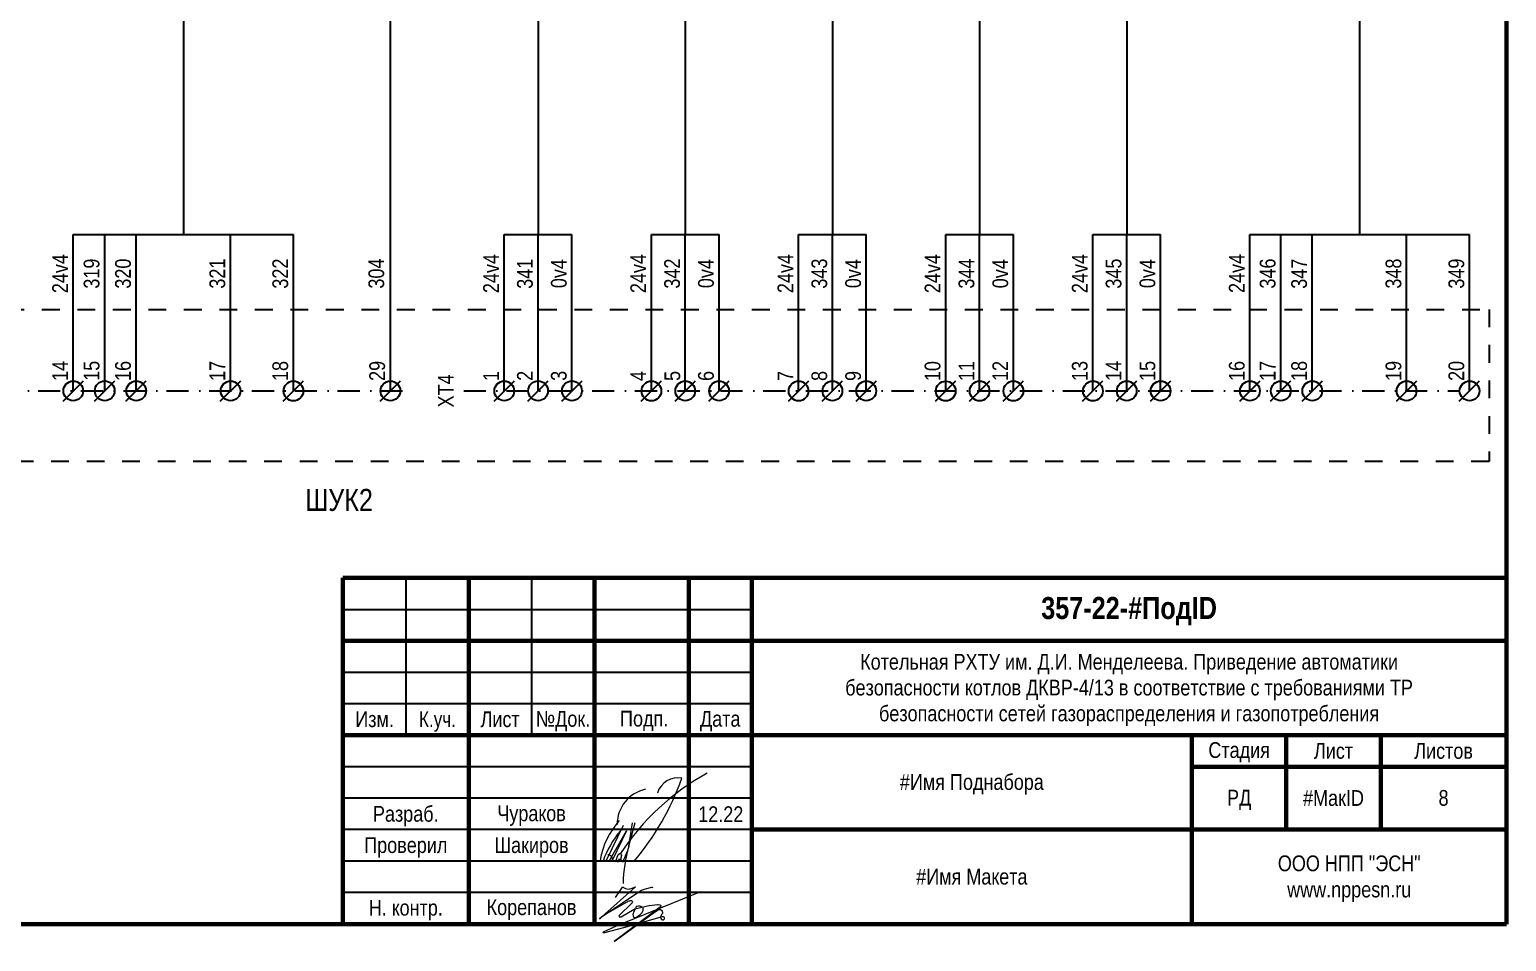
# Model space of a CAD drawing. Header units: millimetres. Extents: x -6000 to 26000, y -6000 to 26000.
# Drawn here: x 180.2 to 415, y -2409.5 to -2264.6 of the extents above; entities that cross this region are included whole.
import ezdxf

# ---------------------------------------------------------------- set-up
doc = ezdxf.new("R2010")
doc.units = ezdxf.units.MM
doc.header["$MEASUREMENT"] = 0
doc.linetypes.add('Штриховая', pattern=[5.644444, 2.822222, -2.822222])
doc.linetypes.add('Штрихпунктирная', pattern=[6.702778, 3.527778, -1.763889, 0, -1.411111])
for name, color, linetype, lineweight in [('0_Ном._пера__1', 7, 'Continuous', 15), ('0_Ном._пера__21', 7, 'Continuous', 30), ('0_Ном._пера__246', 7, 'Continuous', 100), ('2D - Общий_Ном._пера__21', 7, 'Continuous', 30), ('Аннотация - Текст_Ном._пера__1', 7, 'Continuous', 15)]:
    doc.layers.add(name, color=color, linetype=linetype, lineweight=lineweight)
doc.layers.add('0_Ном._пера__9', color=7, linetype='Continuous', lineweight=15, true_color=0x3dad99)
doc.styles.add('СГЕНЕРИР_СТИЛЬ_1', font='')
doc.styles.add('СГЕНЕРИР_СТИЛЬ_4', font='')
doc.styles.get('СГЕНЕРИР_СТИЛЬ_1').set_extended_font_data('Arial Narrow')
doc.styles.get('СГЕНЕРИР_СТИЛЬ_4').set_extended_font_data('Arial Narrow', bold=True)

msp = doc.modelspace()

# ---------------------------------------------------------------- linework, layer by layer
at = {"layer": '0_Ном._пера__21', "color": 7, "linetype": 'Continuous', "lineweight": 30}
for p, q in [((415, -2351.73), (230, -2351.73)), ((230, -2351.73), (230, -2406.73)), ((240, -2351.73), (240, -2376.73)), ((250, -2351.73), (250, -2406.73)), ((260, -2351.73), (260, -2376.73)), ((270, -2351.73), (270, -2406.73)), ((285, -2351.73), (285, -2406.73)), ((295, -2351.73), (295, -2406.73)), ((230, -2356.73), (295, -2356.73)), ((415, -2361.73), (230, -2361.73)), ((230, -2366.73), (295, -2366.73)), ((295, -2371.73), (230, -2371.73)), ((415, -2376.73), (230, -2376.73)), ((365, -2406.73), (365, -2376.73)), ((380, -2376.73), (380, -2391.73)), ((395, -2376.73), (395, -2391.73)), ((295, -2381.73), (230, -2381.73)), ((415, -2381.73), (365, -2381.73)), ((295, -2386.73), (230, -2386.73)), ((295, -2391.73), (230, -2391.73)), ((415, -2391.73), (295, -2391.73)), ((295, -2396.73), (230, -2396.73)), ((295, -2401.73), (230, -2401.73))]:
    msp.add_line(p, q, dxfattribs=at)
at = {"layer": '0_Ном._пера__246', "color": 7, "linetype": 'Continuous', "lineweight": 100}
for p, q in [((415, -2351.73), (230, -2351.73)), ((230, -2351.73), (230, -2406.73)), ((250, -2351.73), (250, -2406.73)), ((270, -2351.73), (270, -2406.73)), ((285, -2351.73), (285, -2406.73)), ((295, -2351.73), (295, -2406.73)), ((415, -2361.73), (230, -2361.73)), ((415, -2376.73), (230, -2376.73)), ((365, -2406.73), (365, -2376.73)), ((380, -2376.73), (380, -2391.73)), ((395, -2376.73), (395, -2391.73)), ((415, -2381.73), (365, -2381.73)), ((415, -2391.73), (295, -2391.73))]:
    msp.add_line(p, q, dxfattribs=at)
at = {"layer": '0_Ном._пера__246', "color": 7, "linetype": 'Continuous', "lineweight": 100, "flags": 128}
msp.add_lwpolyline([(415, -2406.73), (415, -2119.73), (20, -2119.73), (20, -2406.73)], close=True, dxfattribs=at)
at = {"layer": '0_Ном._пера__9', "color": 135, "linetype": 'Continuous', "lineweight": 15, "true_color": 0x3dad99}
for p, q in [((274.54, -2391.07), (271.86, -2396.62)), ((272.35, -2396.72), (275.1, -2391.93)), ((275.1, -2391.93), (272.84, -2396.62)), ((275.49, -2394.37), (276.47, -2390.6)), ((275.49, -2394.37), (276.07, -2390.63)), ((274.53, -2396.88), (275.27, -2395.14)), ((273.33, -2396.72), (273.51, -2396.4)), ((274.27, -2395.79), (274.13, -2396.83))]:
    msp.add_line(p, q, dxfattribs=at)
at = {"layer": '0_Ном._пера__9', "color": 135, "linetype": 'Continuous', "lineweight": 15, "true_color": 0x3dad99, "flags": 128}
for points in [[(273.37, -2402.49), (274.48, -2400.85, -0.414214), (274.51, -2400.85), (274.64, -2400.94, 0.267949), (275.98, -2401.04), (276.48, -2400.8, -0.775573), (276.51, -2400.83), (271.17, -2405.58), (270.81, -2405.92), (270.95, -2405.78, 0.030067), (271.39, -2405.41), (276.91, -2401.72, -0.091908), (278.11, -2401.13), (279.12, -2400.87, -0.933541), (279.19, -2400.99)], [(271.87, -2405.1), (275.11, -2403.26, -0.08719), (275.64, -2403.02), (275.75, -2403, -0.702393), (275.98, -2403.34), (273.94, -2405.36, 0.136086), (273.9, -2405.47, 0.443716), (274.02, -2405.61), (274.18, -2405.61, 0.161222), (274.25, -2405.58), (276.29, -2404.38, -0.026522), (276.38, -2404.32, -0.768791), (276.46, -2404.39), (276.23, -2404.83, 0.105043), (276.11, -2405.24, 0.43472), (276.54, -2405.7, 0.16132), (276.66, -2405.66), (277.28, -2405.2, 0.102211), (277.56, -2404.89), (277.58, -2404.85, -0.023478), (277.62, -2404.79, 0.197304), (277.75, -2404.24, 0.161257), (277.69, -2404.12, 0.094433), (277.46, -2403.97), (277.44, -2403.96, 0.083774), (277.2, -2403.91, 0.05387), (276.8, -2403.93, 0.985858), (276.69, -2404.25), (278.65, -2403.81, -0.027151), (278.73, -2403.79), (280.02, -2403.65, -0.046388), (280.15, -2403.65), (280.38, -2403.67, -0.65616), (280.5, -2404.02), (273.14, -2409.49), (279.32, -2405), (280.16, -2404.44), (280.27, -2404.42, -0.038414), (280.38, -2404.42), (280.48, -2404.42), (280.5, -2404.42, -0.402341), (280.8, -2405.03, 0.020676), (280.78, -2405.08), (280.55, -2405.46, 0.467701), (280.83, -2406.07, 0.131652), (281.07, -2405.98, 0.726247), (280.97, -2405.61), (280.88, -2405.6, 0.115506), (280.74, -2405.61), (274.6, -2407.32), (271.6, -2408.15), (271.48, -2408.14, -0.747293), (271.44, -2407.99), (273.5, -2407.01), (286.93, -2401.54)]]:
    msp.add_lwpolyline(points, format="xyb", dxfattribs=at)
at = {"layer": '0_Ном._пера__9', "color": 135, "linetype": 'Continuous', "lineweight": 15, "true_color": 0x3dad99}
for centre, radius, start, end in [((306.41, -2416.56), 38.51, 118.6981, 146.8966), ((279.27, -2390.87), 5.66, 101.6434, 180.3746), ((243.78, -2369.22), 42.61, 319.6537, 340.3805), ((283.34, -2387.01), 3.52, 80.6082, 161.7985), ((283.79, -2398.96), 13.12, 138.6736, 169.7126), ((286.05, -2401.97), 15.59, 139.9163, 160.3208), ((296.11, -2400.61), 21.55, 163.167, 179.0964), ((272.19, -2396.42), 0.668, 353.3227, 96.6773), ((273.35, -2396.12), 0.661, 268.7016, 341.1724)]:
    msp.add_arc(centre, radius, start, end, dxfattribs=at)
msp.add_ellipse((273.9, -2396.19), major_axis=(0.248, 0.662), ratio=0.421875, dxfattribs=at)
at = {"layer": '2D - Общий_Ном._пера__21', "color": 7, "linetype": 'Continuous', "lineweight": 30}
for p, q in [((237.55, -2322.02), (237.55, -2212.01)), ((204.64, -2231.51), (204.64, -2297.19)), ((261.04, -2231.51), (261.04, -2297.19)), ((284.44, -2231.51), (284.44, -2297.19)), ((307.83, -2231.51), (307.83, -2297.19)), ((331.23, -2231.51), (331.23, -2297.19)), ((354.63, -2231.51), (354.63, -2297.19)), ((391.63, -2231.51), (391.63, -2297.19)), ((187.14, -2322.02), (187.14, -2297.19)), ((187.14, -2297.19), (222.14, -2297.19)), ((192.14, -2322.01), (192.14, -2297.19)), ((197.14, -2322.02), (197.14, -2297.19)), ((212.14, -2322.02), (212.14, -2297.19)), ((222.14, -2322.04), (222.14, -2297.19)), ((255.66, -2322.02), (255.66, -2297.19)), ((255.66, -2297.19), (266.42, -2297.19)), ((261.04, -2322.01), (261.04, -2297.19)), ((266.42, -2322.01), (266.42, -2297.19)), ((279.05, -2322.04), (279.05, -2297.19)), ((279.05, -2297.19), (289.82, -2297.19)), ((284.44, -2322.02), (284.44, -2297.19)), ((289.82, -2322.02), (289.82, -2297.19)), ((302.45, -2322.04), (302.45, -2297.19)), ((302.45, -2297.19), (313.22, -2297.19)), ((307.83, -2322.02), (307.83, -2297.19)), ((313.22, -2322.02), (313.22, -2297.19)), ((325.85, -2322.05), (325.85, -2297.19)), ((325.85, -2297.19), (336.61, -2297.19)), ((331.23, -2322.04), (331.23, -2297.19)), ((336.61, -2322.04), (336.61, -2297.19)), ((349.25, -2322.04), (349.25, -2297.19)), ((349.25, -2297.19), (360.01, -2297.19)), ((354.63, -2322.02), (354.63, -2297.19)), ((360.01, -2322.02), (360.01, -2297.19)), ((374.22, -2322.02), (374.22, -2297.19)), ((374.22, -2297.19), (409.13, -2297.19)), ((379.13, -2322.02), (379.13, -2297.19)), ((384.13, -2322.02), (384.13, -2297.19)), ((399.13, -2322.02), (399.13, -2297.19)), ((409.13, -2322.02), (409.13, -2297.19)), ((185.51, -2323.65), (188.75, -2320.41)), ((190.51, -2323.63), (193.75, -2320.4)), ((195.51, -2323.65), (198.75, -2320.41)), ((210.51, -2323.65), (213.75, -2320.41)), ((220.51, -2323.66), (223.75, -2320.43)), ((235.92, -2323.65), (239.15, -2320.41)), ((254.03, -2323.65), (257.27, -2320.41)), ((259.41, -2323.63), (262.65, -2320.4)), ((264.8, -2323.63), (268.03, -2320.4)), ((277.43, -2323.66), (280.66, -2320.43)), ((282.81, -2323.65), (286.04, -2320.41)), ((288.19, -2323.65), (291.43, -2320.41)), ((300.83, -2323.66), (304.06, -2320.43)), ((306.21, -2323.65), (309.44, -2320.41)), ((311.59, -2323.65), (314.82, -2320.41)), ((324.22, -2323.68), (327.46, -2320.44)), ((329.61, -2323.66), (332.84, -2320.43)), ((334.99, -2323.66), (338.22, -2320.43)), ((347.62, -2323.66), (350.85, -2320.43)), ((353, -2323.65), (356.24, -2320.41)), ((358.38, -2323.65), (361.62, -2320.41)), ((372.59, -2323.65), (375.83, -2320.41)), ((377.5, -2323.65), (380.73, -2320.41)), ((382.5, -2323.65), (385.73, -2320.41)), ((397.5, -2323.65), (400.73, -2320.41)), ((407.5, -2323.65), (410.73, -2320.41))]:
    msp.add_line(p, q, dxfattribs=at)
at = {"layer": '2D - Общий_Ном._пера__21', "color": 7, "linetype": 'Штриховая', "lineweight": 30}
for p, q in [((24.11, -2309.08), (412.23, -2309.08)), ((412.23, -2309.08), (412.23, -2333.23)), ((412.23, -2333.23), (24.11, -2333.23))]:
    msp.add_line(p, q, dxfattribs=at)
at = {"layer": '2D - Общий_Ном._пера__21', "color": 7, "linetype": 'Штрихпунктирная', "lineweight": 30}
for p, q in [((31.87, -2322.02), (240.56, -2322.02)), ((249.21, -2322.02), (407.61, -2322.02))]:
    msp.add_line(p, q, dxfattribs=at)
at = {"layer": '2D - Общий_Ном._пера__21', "color": 7, "linetype": 'Continuous', "lineweight": 30}
for centre in [(187.14, -2322.02), (192.14, -2322.01), (197.14, -2322.02), (212.14, -2322.02), (222.14, -2322.04), (237.55, -2322.02), (255.66, -2322.02), (261.04, -2322.01), (266.42, -2322.01), (279.05, -2322.04), (284.44, -2322.02), (289.82, -2322.02), (302.45, -2322.04), (307.83, -2322.02), (313.22, -2322.02), (325.85, -2322.05), (331.23, -2322.04), (336.61, -2322.04), (349.25, -2322.04), (354.63, -2322.02), (360.01, -2322.02), (374.22, -2322.02), (379.13, -2322.02), (384.13, -2322.02), (399.13, -2322.02), (409.13, -2322.02)]:
    msp.add_circle(centre, 1.57, dxfattribs=at)

# ---------------------------------------------------------------- texts
at = {"layer": '0_Ном._пера__1', "color": 7, "linetype": 'Continuous', "lineweight": 15, "attachment_point": 5}
for s, insert, char_height, style in [('\\A1;{\\pqc;\\fArial Narrow|b1|i0|c204|p34;357-22\\fArial Narrow|b1|i0|c204|p34;-\\fArial Narrow|b1|i0|c204|p34;#ПодID}', (355, -2357.02), 3.5, 'СГЕНЕРИР_СТИЛЬ_4'), ('\\A1;{\\pqc;\\fArial Narrow|b0|i0|c204|p34;Изм.}', (235.04, -2374.21), 2.5, 'СГЕНЕРИР_СТИЛЬ_1'), ('\\A1;{\\W0.950000x;\\pqc;\\fArial Narrow|b0|i0|c204|p34;К.уч.}', (245.04, -2374.56), 2.5, 'СГЕНЕРИР_СТИЛЬ_1'), ('\\A1;{\\pqc;\\fArial Narrow|b0|i0|c204|p34;Лист}', (255, -2374.21), 2.5, 'СГЕНЕРИР_СТИЛЬ_1'), ('\\A1;{\\pqc;\\fArial Narrow|b0|i0|c204|p34;№Док.}', (265, -2374.49), 2.5, 'СГЕНЕРИР_СТИЛЬ_1'), ('\\A1;{\\pqc;\\fArial Narrow|b0|i0|c204|p34; Подп.}', (277.5, -2374.45), 2.5, 'СГЕНЕРИР_СТИЛЬ_1'), ('\\A1;{\\pqc;\\fArial Narrow|b0|i0|c204|p34;Дата}', (290, -2374.49), 2.5, 'СГЕНЕРИР_СТИЛЬ_1'), ('\\A1;{\\pqc;\\fArial Narrow|b0|i0|c204|p34;Стадия}', (372.5, -2379.45), 2.5, 'СГЕНЕРИР_СТИЛЬ_1'), ('\\A1;{\\pqc;\\fArial Narrow|b0|i0|c204|p34;Лист}', (387.5, -2379.24), 2.5, 'СГЕНЕРИР_СТИЛЬ_1'), ('\\A1;{\\pqc;\\fArial Narrow|b0|i0|c204|p34;Листов}', (405, -2379.24), 2.5, 'СГЕНЕРИР_СТИЛЬ_1'), ('\\A1;{\\pqc;\\fArial Narrow|b0|i0|c204|p34;#Имя Поднабора}', (330, -2384.54), 2.5, 'СГЕНЕРИР_СТИЛЬ_1'), ('\\A1;{\\pqc;\\fArial Narrow|b0|i0|c204|p34;РД}', (372.5, -2387.01), 2.5, 'СГЕНЕРИР_СТИЛЬ_1'), ('\\A1;{\\pqc;\\fArial Narrow|b0|i0|c204|p34;#МакID}', (387.5, -2386.72), 2.5, 'СГЕНЕРИР_СТИЛЬ_1'), ('\\A1;{\\pqc;\\fArial Narrow|b0|i0|c204|p34;#Имя Макета}', (330, -2399.22), 2.5, 'СГЕНЕРИР_СТИЛЬ_1')]:
    msp.add_mtext(s, dxfattribs=dict(at, insert=insert, char_height=char_height, style=style))
at = {"layer": '0_Ном._пера__1', "color": 7, "linetype": 'Continuous', "lineweight": 15, "insert": (355, -2369.54), "char_height": 2.5, "width": 102.1134, "attachment_point": 5, "line_spacing_factor": 0.984993, "style": 'СГЕНЕРИР_СТИЛЬ_1'}
msp.add_mtext('\\A1;{\\pqc;\\fArial Narrow|b0|i0|c204|p34;Котельная РХТУ им. Д.И. Менделеева. Приведение автоматики безопасности котлов ДКВР-4/13 в соответствие с требованиями ТР безопасности сетей газораспределения и газопотребления}', dxfattribs=at)
at = {"layer": '0_Ном._пера__1', "color": 7, "linetype": 'Continuous', "lineweight": 15, "insert": (390, -2399.54), "char_height": 2.5, "attachment_point": 5, "line_spacing_factor": 0.996855, "style": 'СГЕНЕРИР_СТИЛЬ_1'}
msp.add_mtext('\\A1;{\\pqc;\\fArial Narrow|b0|i0|c204|p34;ООО НПП "ЭСН"\\P\\pqc;\\fArial Narrow|b0|i0|c204|p34;www.nppesn.ru}', dxfattribs=at)
at = {"layer": 'Аннотация - Текст_Ном._пера__1', "color": 7, "linetype": 'Continuous', "lineweight": 15, "char_height": 2.5, "attachment_point": 2, "rotation": 90, "style": 'СГЕНЕРИР_СТИЛЬ_1'}
for s, insert in [('\\A1;{\\pqc;\\fArial Narrow|b0|i0|c204|p34;24v\\fArial Narrow|b0|i0|c204|p34;4}', (183.79, -2303.39)), ('\\A1;{\\pqc;\\fArial Narrow|b0|i0|c204|p34;3\\fArial Narrow|b0|i0|c204|p34;19}', (188.79, -2303.39)), ('\\A1;{\\pqc;\\fArial Narrow|b0|i0|c204|p34;3\\fArial Narrow|b0|i0|c204|p34;20}', (193.79, -2303.39)), ('\\A1;{\\pqc;\\fArial Narrow|b0|i0|c204|p34;3\\fArial Narrow|b0|i0|c204|p34;21}', (208.79, -2303.39)), ('\\A1;{\\pqc;\\fArial Narrow|b0|i0|c204|p34;3\\fArial Narrow|b0|i0|c204|p34;22}', (218.79, -2303.39)), ('\\A1;{\\pqc;\\fArial Narrow|b0|i0|c204|p34;304}', (234.06, -2303.38)), ('\\A1;{\\pqc;\\fArial Narrow|b0|i0|c204|p34;24v\\fArial Narrow|b0|i0|c204|p34;4}', (252.31, -2303.38)), ('\\A1;{\\pqc;\\fArial Narrow|b0|i0|c204|p34;3\\fArial Narrow|b0|i0|c204|p34;41}', (257.69, -2303.41)), ('\\A1;{\\pqc;\\fArial Narrow|b0|i0|c204|p34;0v\\fArial Narrow|b0|i0|c204|p34;4}', (263.08, -2303.39)), ('\\A1;{\\pqc;\\fArial Narrow|b0|i0|c204|p34;24v\\fArial Narrow|b0|i0|c204|p34;4}', (275.71, -2303.38)), ('\\A1;{\\pqc;\\fArial Narrow|b0|i0|c204|p34;3\\fArial Narrow|b0|i0|c204|p34;42}', (281.09, -2303.39)), ('\\A1;{\\pqc;\\fArial Narrow|b0|i0|c204|p34;0v\\fArial Narrow|b0|i0|c204|p34;4}', (286.47, -2303.39)), ('\\A1;{\\pqc;\\fArial Narrow|b0|i0|c204|p34;24v\\fArial Narrow|b0|i0|c204|p34;4}', (299.11, -2303.38)), ('\\A1;{\\pqc;\\fArial Narrow|b0|i0|c204|p34;3\\fArial Narrow|b0|i0|c204|p34;43}', (304.49, -2303.39)), ('\\A1;{\\pqc;\\fArial Narrow|b0|i0|c204|p34;0v\\fArial Narrow|b0|i0|c204|p34;4}', (309.87, -2303.39)), ('\\A1;{\\pqc;\\fArial Narrow|b0|i0|c204|p34;24v\\fArial Narrow|b0|i0|c204|p34;4}', (322.5, -2303.39)), ('\\A1;{\\pqc;\\fArial Narrow|b0|i0|c204|p34;3\\fArial Narrow|b0|i0|c204|p34;44}', (327.89, -2303.39)), ('\\A1;{\\pqc;\\fArial Narrow|b0|i0|c204|p34;0v\\fArial Narrow|b0|i0|c204|p34;4}', (333.27, -2303.41)), ('\\A1;{\\pqc;\\fArial Narrow|b0|i0|c204|p34;24v\\fArial Narrow|b0|i0|c204|p34;4}', (345.9, -2303.38)), ('\\A1;{\\pqc;\\fArial Narrow|b0|i0|c204|p34;3\\fArial Narrow|b0|i0|c204|p34;45}', (351.28, -2303.39)), ('\\A1;{\\pqc;\\fArial Narrow|b0|i0|c204|p34;0v\\fArial Narrow|b0|i0|c204|p34;4}', (356.66, -2303.39)), ('\\A1;{\\pqc;\\fArial Narrow|b0|i0|c204|p34;24v\\fArial Narrow|b0|i0|c204|p34;4}', (370.87, -2303.36)), ('\\A1;{\\pqc;\\fArial Narrow|b0|i0|c204|p34;3\\fArial Narrow|b0|i0|c204|p34;46}', (375.78, -2303.38)), ('\\A1;{\\pqc;\\fArial Narrow|b0|i0|c204|p34;3\\fArial Narrow|b0|i0|c204|p34;47}', (380.78, -2303.41)), ('\\A1;{\\pqc;\\fArial Narrow|b0|i0|c204|p34;3\\fArial Narrow|b0|i0|c204|p34;48}', (395.78, -2303.39)), ('\\A1;{\\pqc;\\fArial Narrow|b0|i0|c204|p34;34\\fArial Narrow|b0|i0|c204|p34;9}', (405.78, -2303.39)), ('\\A1;{\\pqc;\\fArial Narrow|b0|i0|c204|p34;1\\fArial Narrow|b0|i0|c204|p34;4}', (183.79, -2318.85)), ('\\A1;{\\pqc;\\fArial Narrow|b0|i0|c204|p34;15}', (188.79, -2318.83)), ('\\A1;{\\pqc;\\fArial Narrow|b0|i0|c204|p34;16}', (193.79, -2318.85)), ('\\A1;{\\pqc;\\fArial Narrow|b0|i0|c204|p34;17}', (208.79, -2318.85)), ('\\A1;{\\pqc;\\fArial Narrow|b0|i0|c204|p34;18}', (218.79, -2318.86)), ('\\A1;{\\pqc;\\fArial Narrow|b0|i0|c204|p34;29}', (234.2, -2318.85)), ('\\A1;{\\pqc;\\fArial Narrow|b0|i0|c204|p34;1\\fArial Narrow|b0|i0|c204|p34;0}', (322.5, -2318.88)), ('\\A1;{\\pqc;\\fArial Narrow|b0|i0|c204|p34;11}', (327.89, -2318.86)), ('\\A1;{\\pqc;\\fArial Narrow|b0|i0|c204|p34;12}', (333.27, -2318.86)), ('\\A1;{\\pqc;\\fArial Narrow|b0|i0|c204|p34;1\\fArial Narrow|b0|i0|c204|p34;3}', (345.9, -2318.86)), ('\\A1;{\\pqc;\\fArial Narrow|b0|i0|c204|p34;14}', (351.28, -2318.85)), ('\\A1;{\\pqc;\\fArial Narrow|b0|i0|c204|p34;15}', (356.66, -2318.85)), ('\\A1;{\\pqc;\\fArial Narrow|b0|i0|c204|p34;16}', (370.87, -2318.85)), ('\\A1;{\\pqc;\\fArial Narrow|b0|i0|c204|p34;17}', (375.78, -2318.85)), ('\\A1;{\\pqc;\\fArial Narrow|b0|i0|c204|p34;18}', (380.78, -2318.85)), ('\\A1;{\\pqc;\\fArial Narrow|b0|i0|c204|p34;19}', (395.78, -2318.85)), ('\\A1;{\\pqc;\\fArial Narrow|b0|i0|c204|p34;20}', (405.78, -2318.85)), ('\\A1;{\\pqc;\\fArial Narrow|b0|i0|c204|p34;XT\\fArial Narrow|b0|i0|c204|p34;4}', (245.1, -2322.02)), ('\\A1;{\\pqc;\\fArial Narrow|b0|i0|c204|p34;1}', (252.31, -2319.65)), ('\\A1;{\\pqc;\\fArial Narrow|b0|i0|c204|p34;2}', (257.69, -2319.63)), ('\\A1;{\\pqc;\\fArial Narrow|b0|i0|c204|p34;3}', (263.08, -2319.63)), ('\\A1;{\\pqc;\\fArial Narrow|b0|i0|c204|p34;4}', (275.72, -2319.66)), ('\\A1;{\\pqc;\\fArial Narrow|b0|i0|c204|p34;5}', (281.13, -2319.65)), ('\\A1;{\\pqc;\\fArial Narrow|b0|i0|c204|p34;6}', (286.47, -2319.65)), ('\\A1;{\\pqc;\\fArial Narrow|b0|i0|c204|p34;7}', (299.14, -2319.66)), ('\\A1;{\\pqc;\\fArial Narrow|b0|i0|c204|p34;8}', (304.49, -2319.65)), ('\\A1;{\\pqc;\\fArial Narrow|b0|i0|c204|p34;9}', (309.87, -2319.65))]:
    msp.add_mtext(s, dxfattribs=dict(at, insert=insert))
at = {"layer": 'Аннотация - Текст_Ном._пера__1', "color": 7, "linetype": 'Continuous', "lineweight": 15, "attachment_point": 2, "style": 'СГЕНЕРИР_СТИЛЬ_1'}
for s, insert, char_height in [('\\A1;{\\pqc;\\fArial Narrow|b0|i0|c204|p34;ШУК\\fArial Narrow|b0|i0|c204|p34;2}', (229.39, -2337.59), 3.5), ('\\A1;{\\pqc;\\fArial Narrow|b0|i0|c204|p34;8}', (405, -2385.44), 2.5), ('\\A1;{\\pqc;\\fArial Narrow|b0|i0|c204|p34;Разраб.}', (240, -2387.97), 2.5), ('\\A1;{\\pqc;\\fArial Narrow|b0|i0|c204|p34;Чураков}', (260, -2387.89), 2.5), ('\\A1;{\\pqc;\\fArial Narrow|b0|i0|c204|p34;12.22}', (290.08, -2388.03), 2.5), ('\\A1;{\\pqc;\\fArial Narrow|b0|i0|c204|p34;Проверил}', (240, -2392.94), 2.5), ('\\A1;{\\pqc;\\fArial Narrow|b0|i0|c204|p34;Шакиров}', (260, -2392.94), 2.5), ('\\A1;{\\pqc;\\fArial Narrow|b0|i0|c204|p34;Н. контр.}', (240, -2402.89), 2.5), ('\\A1;{\\pqc;\\fArial Narrow|b0|i0|c204|p34;Корепанов}', (260, -2402.81), 2.5)]:
    msp.add_mtext(s, dxfattribs=dict(at, insert=insert, char_height=char_height))

doc.saveas('drawing.dxf')
